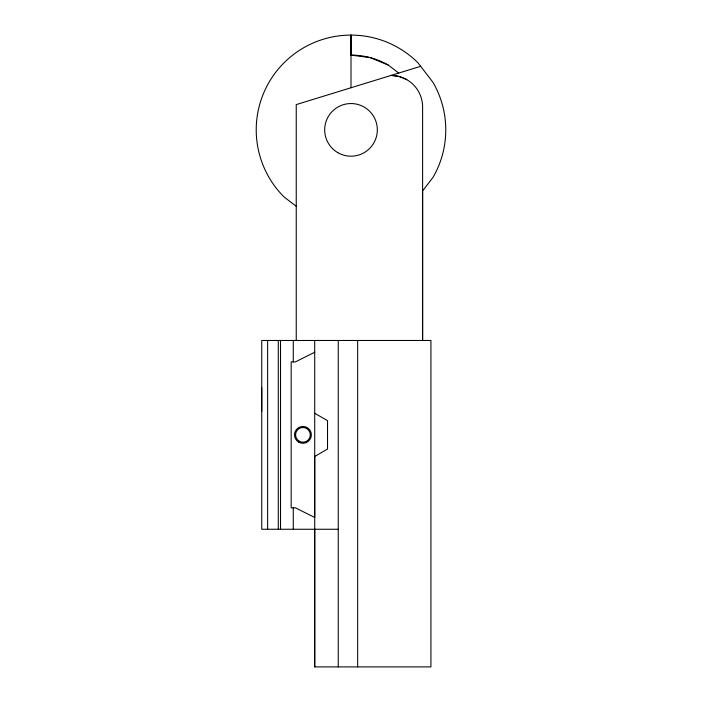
<?xml version="1.0" encoding="UTF-8"?>
<svg xmlns="http://www.w3.org/2000/svg" width="702" height="702" viewBox="0 0 702 702"><rect width="100%" height="100%" fill="white"/><g stroke="black" fill="none" stroke-linecap="round" stroke-linejoin="round"><path stroke-width="1.05" d="M267.62 529.255L267.62 340.47M278.282 529.255L278.282 340.47M280.51 529.255L280.51 340.47M293.278 529.255L293.278 507.809M293.278 361.907L293.278 340.47M296.244 340.47L296.244 104.598L420.665 66.313M338.259 529.255L261.741 529.255L261.741 340.47L430.923 340.47L430.923 666.9L314.715 666.9L314.715 529.255M314.715 340.47L314.715 517.479L295.384 507.809L291.172 507.809L291.172 361.907L295.384 361.907L314.715 352.246M338.259 666.9L338.259 340.47M398.727 73.061L388.382 65.119A74.763 74.763 0 0 0 351 55.107L351 35.1L351 87.75M357.66 666.9L357.66 340.47M422.604 340.663L422.604 190.9L433.073 177.255A94.77 94.77 0 0 0 433.073 82.485L418.015 62.855A94.77 94.77 0 0 0 283.985 62.855A94.77 94.77 0 0 0 283.985 196.885L296.244 206.291M351 55.107L370.349 57.652L388.382 65.119M406.809 79.668L399.192 76.518L391.014 75.439A31.59 31.59 0 0 1 422.604 107.029L422.604 340.47M314.715 413.259L327.536 420.656L327.536 449.061L314.715 456.467L314.715 666.9M261.741 387.662L261.741 411.267M337.837 152.667A26.325 26.325 0 0 0 377.325 129.87A26.325 26.325 0 0 0 337.837 107.073A26.325 26.325 0 0 0 337.837 152.667M299.254 441.242A7.371 7.371 0 0 0 310.31 434.863A7.371 7.371 0 0 0 299.254 428.474A7.371 7.371 0 0 0 299.254 441.242M298.727 442.155A8.424 8.424 0 0 0 311.363 434.863A8.424 8.424 0 0 0 298.727 427.562A8.424 8.424 0 0 0 298.727 442.155"/></g></svg>
